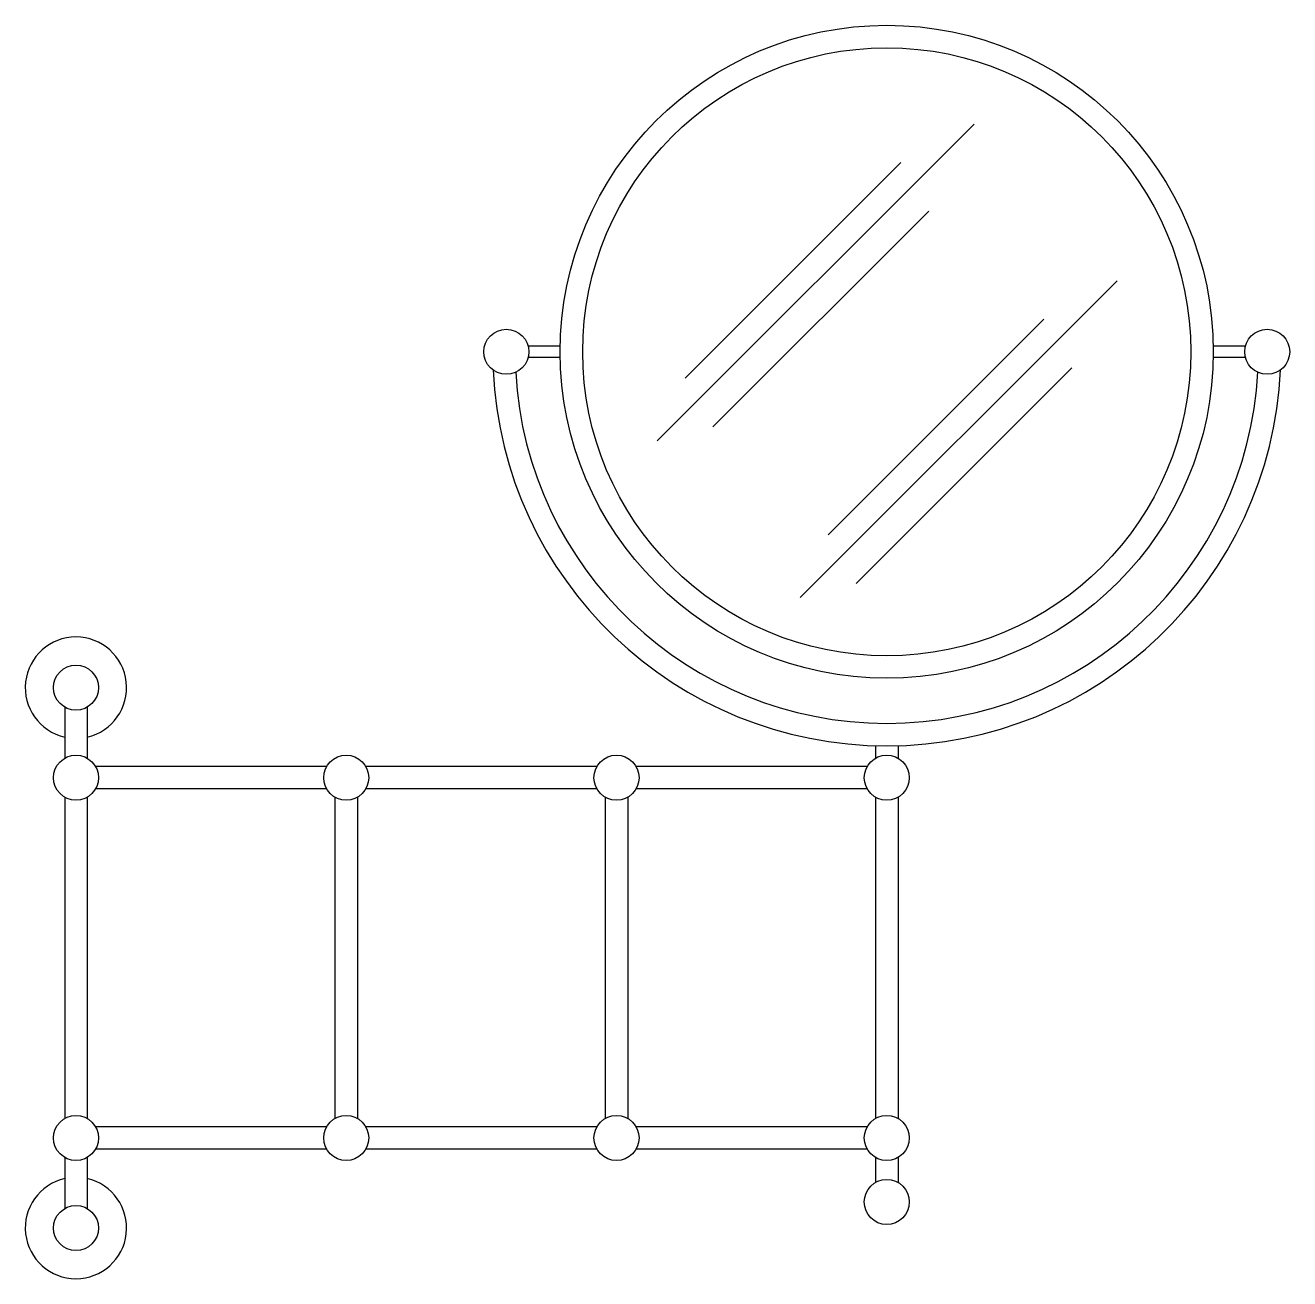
# Model space of a CAD drawing. Header units: millimetres. Extents: x -14 to 342, y 0 to 353.
import ezdxf

# ---------------------------------------------------------------- set-up
doc = ezdxf.new("R2010")
doc.units = ezdxf.units.MM
doc.layers.add('ceco.net 330', color=7, linetype='Continuous')

msp = doc.modelspace()

# ---------------------------------------------------------------- linework, layer by layer
at = {"layer": 'ceco.net 330'}
for p, q in [((163.85, 236.29), (253.21, 325.61)), ((171.72, 253.98), (232.55, 314.8)), ((179.59, 240.22), (240.42, 301.05)), ((204.19, 192.09), (293.56, 281.4)), ((212.06, 209.77), (272.89, 270.6)), ((136.54, 262.99), (127.49, 262.99)), ((329.71, 262.99), (320.66, 262.99)), ((136.54, 259.81), (127.49, 259.81)), ((219.94, 196.02), (280.76, 256.85)), ((329.71, 259.81), (320.66, 259.81)), ((-3.18, 161.19), (-3.18, 146.79)), ((3.17, 161.19), (3.17, 146.79)), ((225.42, 150.32), (225.42, 146.79)), ((231.77, 150.32), (231.77, 146.79)), ((70.7, 144.46), (5.5, 144.46)), ((146.9, 144.46), (81.7, 144.46)), ((223.1, 144.46), (157.9, 144.46)), ((-3.18, 135.79), (-3.18, 45.19)), ((-3.18, 135.79), (-3.18, 45.19)), ((3.17, 135.79), (3.17, 45.19)), ((3.17, 135.79), (3.17, 45.19)), ((70.7, 138.11), (5.5, 138.11)), ((73.02, 135.79), (73.02, 45.19)), ((73.02, 135.79), (73.02, 45.19)), ((79.38, 135.79), (79.38, 45.19)), ((79.38, 135.79), (79.38, 45.19)), ((146.9, 138.11), (81.7, 138.11)), ((149.23, 135.79), (149.23, 45.19)), ((149.23, 135.79), (149.23, 45.19)), ((155.57, 135.79), (155.57, 45.19)), ((155.57, 135.79), (155.57, 45.19)), ((223.1, 138.11), (157.9, 138.11)), ((225.42, 135.79), (225.42, 45.19)), ((231.77, 135.79), (231.77, 45.19)), ((70.7, 42.86), (5.5, 42.86)), ((146.9, 42.86), (81.7, 42.86)), ((223.1, 42.86), (157.9, 42.86)), ((70.7, 36.51), (5.5, 36.51)), ((146.9, 36.51), (81.7, 36.51)), ((223.1, 36.51), (157.9, 36.51)), ((-3.18, 34.19), (-3.18, 19.79)), ((3.17, 34.19), (3.17, 19.79)), ((225.42, 34.19), (225.42, 27.14)), ((231.77, 34.19), (231.77, 27.14))]:
    msp.add_line(p, q, dxfattribs=at)
for centre, radius in [((228.6, 261.4), 92.07), ((228.6, 261.4), 85.73), ((121.34, 261.4), 6.35), ((335.86, 261.4), 6.35), ((0, 166.69), 6.35), ((0, 141.29), 6.35), ((0, 141.29), 6.35), ((76.2, 141.29), 6.35), ((76.2, 141.29), 6.35), ((152.4, 141.29), 6.35), ((152.4, 141.29), 6.35), ((228.6, 141.29), 6.35), ((0, 39.69), 6.35), ((0, 39.69), 6.35), ((76.2, 39.69), 6.35), ((76.2, 39.69), 6.35), ((152.4, 39.69), 6.35), ((228.6, 39.69), 6.35), ((228.6, 21.64), 6.35), ((0, 14.29), 6.35)]:
    msp.add_circle(centre, radius, dxfattribs=at)
for centre, radius, start, end in [((228.6, 261.4), 111.12, 182.6441, 357.3559), ((228.6, 261.4), 104.78, 183.1588, 356.8412), ((0, 166.69), 14.29, 282.8396, 257.1604), ((0, 14.29), 14.29, 102.8396, 77.1604)]:
    msp.add_arc(centre, radius, start, end, dxfattribs=at)

doc.saveas('drawing.dxf')
